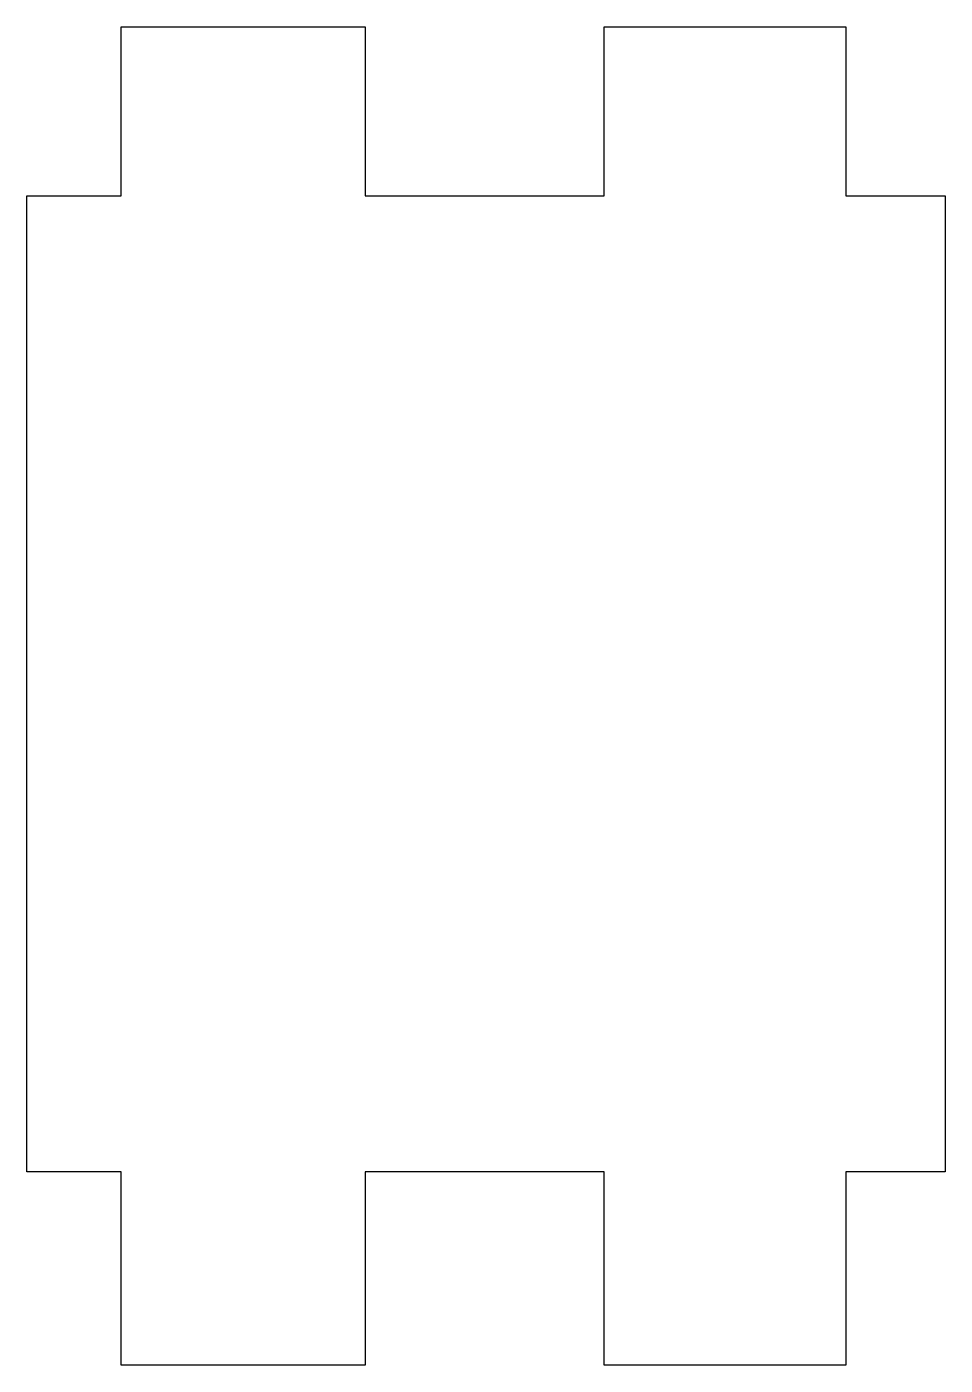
# Model space of a CAD drawing. Header units: millimetres. Extents: x 16 to 35, y -4 to 23.7.
import ezdxf

# ---------------------------------------------------------------- set-up
doc = ezdxf.new("R2010")
doc.units = ezdxf.units.MM
doc.layers.get('0').update_dxf_attribs({"linetype": 'CONTINUOUS'})

msp = doc.modelspace()

# ---------------------------------------------------------------- linework, layer by layer
msp.add_lwpolyline([(17.95, 20.2), (17.95, 23.7), (23, 23.7), (23, 20.2), (27.942, 20.2), (27.942, 23.7), (32.947, 23.7), (32.947, 20.2), (35, 20.2), (35, 0), (32.947, 0), (32.947, -4), (27.942, -4), (27.942, 0), (23, 0), (23, -4), (17.95, -4), (17.95, 0), (16, 0), (16, 20.2)], close=True)

doc.saveas('drawing.dxf')
